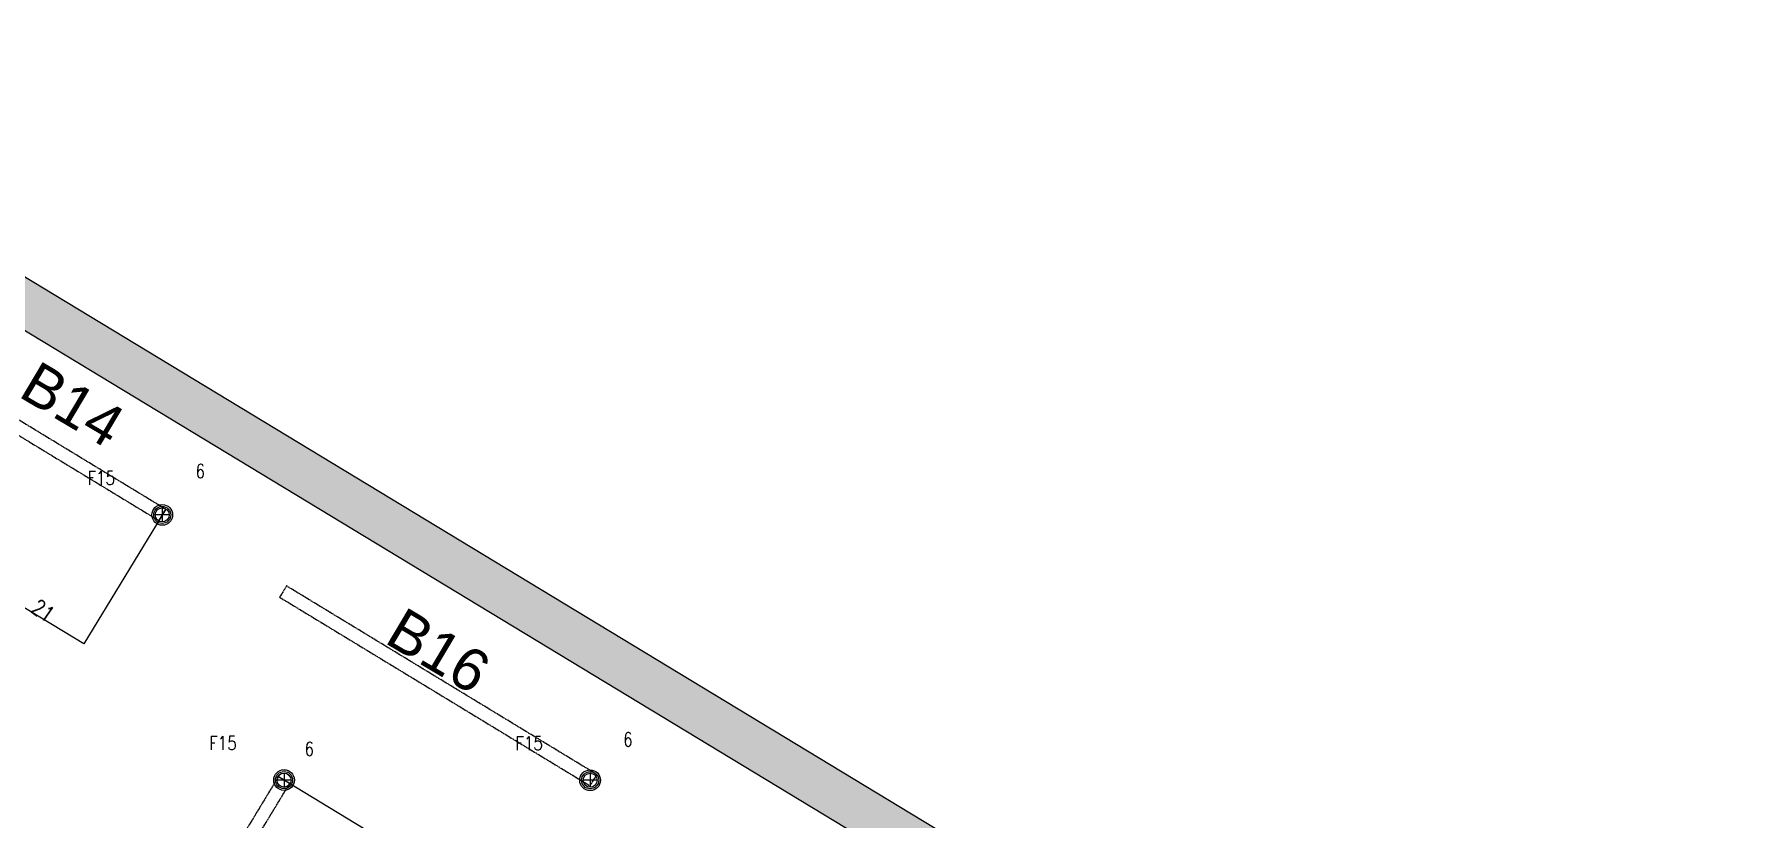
# Model space of a CAD drawing. Header units: inches. Extents: x 102655 to 148943, y 72248 to 114419.
# Drawn here: x 139622 to 148943, y 99127 to 103400 of the extents above; entities that cross this region are included whole.
import ezdxf
from ezdxf.enums import TextEntityAlignment as Align

# ---------------------------------------------------------------- set-up
doc = ezdxf.new("R2010")
doc.units = ezdxf.units.IN
doc.linetypes.add('CENTER INDS', pattern=[13.335, 8.89, -1.11125, 2.2225, -1.11125])
doc.layers.get('Defpoints').update_dxf_attribs({"color": 8})
doc.layers.add('ceiling dim', color=8, linetype='Continuous', lineweight=5)
doc.layers.add('walllllllll', color=8, linetype='Continuous', lineweight=30)
for name, color, linetype in [('E-LEADER', 30, 'Continuous'), ('E-LTG', 92, 'Continuous'), ('E-TAG', 30, 'Continuous'), ('E_TAG', 30, 'Continuous'), ('WALL-GNRL', 8, 'Continuous')]:
    doc.layers.add(name, color=color, linetype=linetype)
doc.layers.add('ELECTRICAL LIGHTING CEILING', color=6, linetype='CENTER INDS', true_color=0xff00ff)
doc.styles.add('Pyzd-Romans', font='romans.shx', dxfattribs={"width": 0.8})
doc.styles.get("Standard").update_dxf_attribs({"font": 'arial.ttf'})
doc.dimstyles.get("Standard").update_dxf_attribs({"dimtxt": 0.18, "dimasz": 0.18, "dimexe": 0.18, "dimexo": 0.0625, "dimgap": 0.09, "dimtad": 0, "dimtih": 1, "dimtoh": 1, "dimdec": 4, "dimzin": 0, "dimdsep": 46, "dimtxsty": 'Standard', "dimcen": 0.09, "dimadec": 0, "dimazin": 0, "dimtfac": 1, "dimtdec": 4, "dimtofl": 0, "dimtmove": 0, "dimatfit": 3, "dimfxl": 1, "dimtolj": 1, "dimtzin": 0, "dimarcsym": 0})

# ---------------------------------------------------------------- blocks, each defined once
blk = doc.blocks.new('f')
at = {"layer": 'walllllllll', "ltscale": 0.5}
h = blk.add_hatch(color=8, dxfattribs=at)
h.dxf.hatch_style = 1
h.paths.add_polyline_path([(478790.4423, 1037631.454), (478789.3338, 1037631.454), (478789.3338, 1037631.204), (478790.3725, 1037631.204), (478801.6096, 1037624.396), (478801.7394, 1037624.6097)])
at = {"layer": 'WALL-GNRL', "color": 8, "ltscale": 0.5}
for p, q in [((478790.4423, 1037631.454, 0), (478801.9945, 1037624.4551)), ((478790.3725, 1037631.204, 0), (478801.8649, 1037624.2413))]:
    blk.add_line(p, q, dxfattribs=at)
blk = doc.blocks.new('E-L-FSPOT2')
at = {"color": 254, "lineweight": 0}
for points in [[(0, -75), (0, -75), (0, -75), (0, -75), (0, -75), (0, -75), (0, -75), (0, -75), (0, -75), (0, -75), (0, -75), (0, -75)], [(0, -75), (0, -75)], [(0, -75), (0, -75)], [(0, -75), (0, -75)], [(0, -75), (0, -75)], [(0, -75), (0, -75)], [(0, -75), (0, -75)], [(0, -75), (0, -75)], [(0, -75), (0, -75)], [(0, -75), (0, -75)], [(0, -75), (0, -75)], [(0, -75), (0, -75)], [(0, -75), (0, -75)], [(0, -75), (0, -75), (0, -75)], [(0, -75), (0, -75)], [(0, -75), (0, -75)], [(0, -75), (0, -75)], [(0, -75), (0, -75), (0, -75), (0, -75), (0, -75), (0, -75), (0, -75), (0, -75), (0, -75), (0, -75)], [(0, -75), (0, -75)]]:
    blk.add_lwpolyline(points, dxfattribs=at)
blk.add_circle((0, 0), 75)
at = {"layer": 'E-TAG'}
for points in [[(-35, -35), (35, 35)], [(-35, 35), (35, -35)]]:
    blk.add_lwpolyline(points, dxfattribs=at)
blk.add_circle((0, 0), 50, dxfattribs=at)
at = {"layer": 'E-TAG', "style": 'Pyzd-Romans', "width": 0.8, "flags": 1}
for tag, p in [('BPANEL', (263, 925)), ('SWITCH', (-262, 700)), ('LOADVA', (263, 700)), ('BTYPE', (-262, 475)), ('PANEL', (263, 475)), ('HEIGHT', (-247, -478)), ('DSCR', (-247, -703)), ('ROOM', (278, -703))]:
    blk.add_attdef(tag, text='', height=100, dxfattribs=at).set_placement(p, align=Align.MIDDLE_CENTER)
at = {"layer": 'E-TAG', "style": 'Pyzd-Romans', "width": 0.8}
for tag, p in [('TYPE', (-262, 250)), ('NO.', (263, 250)), ('W.P', (-247, -253)), ('A,B,C', (278, -253)), ('CBT', (278, -478))]:
    blk.add_attdef(tag, text='', height=100, dxfattribs=at).set_placement(p, align=Align.MIDDLE_CENTER)
blk = doc.blocks.new('f15')
at = {"layer": 'E-LEADER'}
for points in [[(19, 0), (-19, 0)], [(0, 19), (0, -19)]]:
    blk.add_lwpolyline(points, dxfattribs=at)
blk.add_circle((0, 0), 23.3, dxfattribs=at)
at = {"layer": 'E-LTG'}
for radius in [28.2, 19]:
    blk.add_circle((0, 0), radius, dxfattribs=at)
at = {"layer": 'E_TAG', "style": 'Pyzd-Romans', "width": 0.8, "flags": 1}
for tag, p in [('BPANEL', (262.5, 1125)), ('SWITCH', (-262.5, 900)), ('LOADVA', (262.5, 900)), ('BTYPE', (-262.5, 675)), ('PANEL', (262.5, 675)), ('HEIGHT', (-262.5, -675)), ('DSCR', (-262.5, -900)), ('ROOM', (262.5, -900))]:
    blk.add_attdef(tag, text='', height=100, dxfattribs=at).set_placement(p, align=Align.MIDDLE_CENTER)
at = {"layer": 'E_TAG', "style": 'Pyzd-Romans', "width": 0.8}
for tag, p in [('TYPE', (-262.5, 450)), ('NO.', (262.5, 450)), ('W.P', (-262.5, -450)), ('A,B,C', (262.5, -450)), ('CBT', (262.5, -675))]:
    blk.add_attdef(tag, text='', height=100, dxfattribs=at).set_placement(p, align=Align.MIDDLE_CENTER)
blk = doc.blocks.new('*D227')
at = {"color": 0, "lineweight": -2, "transparency": 16777216}
for p, q in [((138647.5, 101840.5), (138201.4, 101106.8)), ((138201.6, 101106.9), (139046.1, 100593.4)), ((140337.3, 100813), (139891.2, 100079.3)), ((139891.1, 100079.5), (139046.7, 100593))]:
    blk.add_line(p, q, dxfattribs=at)
at = {"color": 0, "transparency": 16777216}
for points in [[(138201.6, 101106.9), (138201.6, 101106.9), (138201.5, 101107)], [(139891.2, 100079.5), (139891.1, 100079.5), (139891.3, 100079.4)]]:
    blk.add_solid(points, dxfattribs=at)
at = {"layer": 'Defpoints', "color": 0, "transparency": 16777216}
for p in [(138647.5, 101840.6), (138201.5, 101107), (140337.4, 100813)]:
    blk.add_point(p, dxfattribs=at)
at = {"color": 0, "transparency": 16777216, "insert": (139046.4, 100593.2), "char_height": 0.18, "attachment_point": 5}
blk.add_mtext('\\A1;1977.7347', dxfattribs=at)
blk = doc.blocks.new('*D228')
at = {"color": 0, "lineweight": -2, "transparency": 16777216}
for p, q in [((140950.8, 99356.7), (141557.6, 98989.4)), ((141557.3, 98989.4), (141045.4, 98143.8)), ((140533.3, 97297.8), (141045.2, 98143.4)), ((139926.6, 97664.9), (140533.3, 97297.6))]:
    blk.add_line(p, q, dxfattribs=at)
at = {"color": 0, "transparency": 16777216}
for points in [[(141557.3, 98989.4), (141557.3, 98989.4), (141557.4, 98989.5)], [(140533.3, 97297.8), (140533.3, 97297.8), (140533.2, 97297.7)]]:
    blk.add_solid(points, dxfattribs=at)
at = {"layer": 'Defpoints', "color": 0, "transparency": 16777216}
for p in [(140950.8, 99356.8), (139926.5, 97664.9), (140533.2, 97297.7)]:
    blk.add_point(p, dxfattribs=at)
at = {"color": 0, "transparency": 16777216, "insert": (141045.3, 98143.6), "char_height": 0.18, "attachment_point": 5}
blk.add_mtext('\\A1;1977.7347', dxfattribs=at)

msp = doc.modelspace()

# ---------------------------------------------------------------- linework, layer by layer
at = {"layer": 'ELECTRICAL LIGHTING CEILING', "color": 6}
for points in [[(138610.12996, 101779.05233), (140299.97051, 100751.49537), (140337.37707, 100813.01129), (138647.53652, 101840.56825)], [(140957.60028, 100333.9596), (142647.44083, 99306.40264), (142684.84738, 99367.91856), (140995.00684, 100395.47552)], [(139988.13627, 97627.62263), (141012.35155, 99319.49067), (140950.76182, 99356.77558), (139926.54654, 97664.90754)]]:
    msp.add_lwpolyline(points, close=True, dxfattribs=at)

# ---------------------------------------------------------------- block references
ref = msp.add_blockref('f15', (140318.67379, 100782.25333), dxfattribs=dict(xscale=2, yscale=2, zscale=2))
ref.add_attrib('TYPE', 'F15', dxfattribs={"layer": 'E_TAG', "height": 75, "style": 'Pyzd-Romans', "width": 0.8}).set_placement((139986.38697, 100983.68389), align=Align.MIDDLE_CENTER)
ref.add_attrib('NO.', '6', dxfattribs={"layer": 'E_TAG', "height": 75, "style": 'Pyzd-Romans', "width": 0.8}).set_placement((140525.9561, 101020.80621), align=Align.MIDDLE_CENTER)
ref = msp.add_blockref('f15', (140981.55668, 99338.13312), dxfattribs=dict(xscale=2, yscale=2, zscale=2))
ref.add_attrib('TYPE', 'F15', dxfattribs={"layer": 'E_TAG', "height": 75, "style": 'Pyzd-Romans', "width": 0.8}).set_placement((140649.26986, 99539.56369), align=Align.MIDDLE_CENTER)
ref.add_attrib('NO.', '6', dxfattribs={"layer": 'E_TAG', "height": 75, "style": 'Pyzd-Romans', "width": 0.8}).set_placement((141119.28229, 99507.80768), align=Align.MIDDLE_CENTER)
ref = msp.add_blockref('f15', (142647.44083, 99337.1606), dxfattribs=dict(xscale=2, yscale=2, zscale=2))
ref.add_attrib('TYPE', 'F15', dxfattribs={"layer": 'E_TAG', "height": 75, "style": 'Pyzd-Romans', "width": 0.8}).set_placement((142315.15401, 99538.59117), align=Align.MIDDLE_CENTER)
ref.add_attrib('NO.', '6', dxfattribs={"layer": 'E_TAG', "height": 75, "style": 'Pyzd-Romans', "width": 0.8}).set_placement((142853.39353, 99559.16255), align=Align.MIDDLE_CENTER)
at = {"layer": 'ceiling dim', "xscale": 1000, "yscale": 1000, "zscale": 1000}
msp.add_blockref('f', (-478653051.58299, -1037528053.90511), dxfattribs=at)
at = {"layer": 'E-LTG', "xscale": 0.847691882747822, "yscale": 0.847691882747822, "zscale": 0.847691882747822, "rotation": 325.1785123314658}
msp.add_blockref('E-L-FSPOT2', (139365.99971, 100213.86156), dxfattribs=at).add_auto_attribs({'TYPE': 'F9', 'NO.': '21'})

# ---------------------------------------------------------------- texts
for s, p in [('B14', (139528.16769, 101431.12187)), ('B16', (141520.19836, 100090.0932))]:
    msp.add_text(s, height=228.893641, rotation=329.281365602).set_placement(p)

# ---------------------------------------------------------------- dimensions: what is measured, and where the dimension line sits
for p1, p2, distance, picture, middle in [((140337.37707, 100813.01129), (138647.53652, 101840.56825), 858.56157, '*D227', (139046.38031, 100593.20696)), ((140950.76182, 99356.77558), (139926.54654, 97664.90754), 709.13707, '*D228', (141045.29083, 98143.59865))]:
    dim = msp.add_aligned_dim(p1=p1, p2=p2, distance=distance, dimstyle='Standard', override={"dimzin": 8})
    dim.commit()
    dim.dimension.update_dxf_attribs({"geometry": picture, "text_midpoint": middle})

doc.saveas('drawing.dxf')
